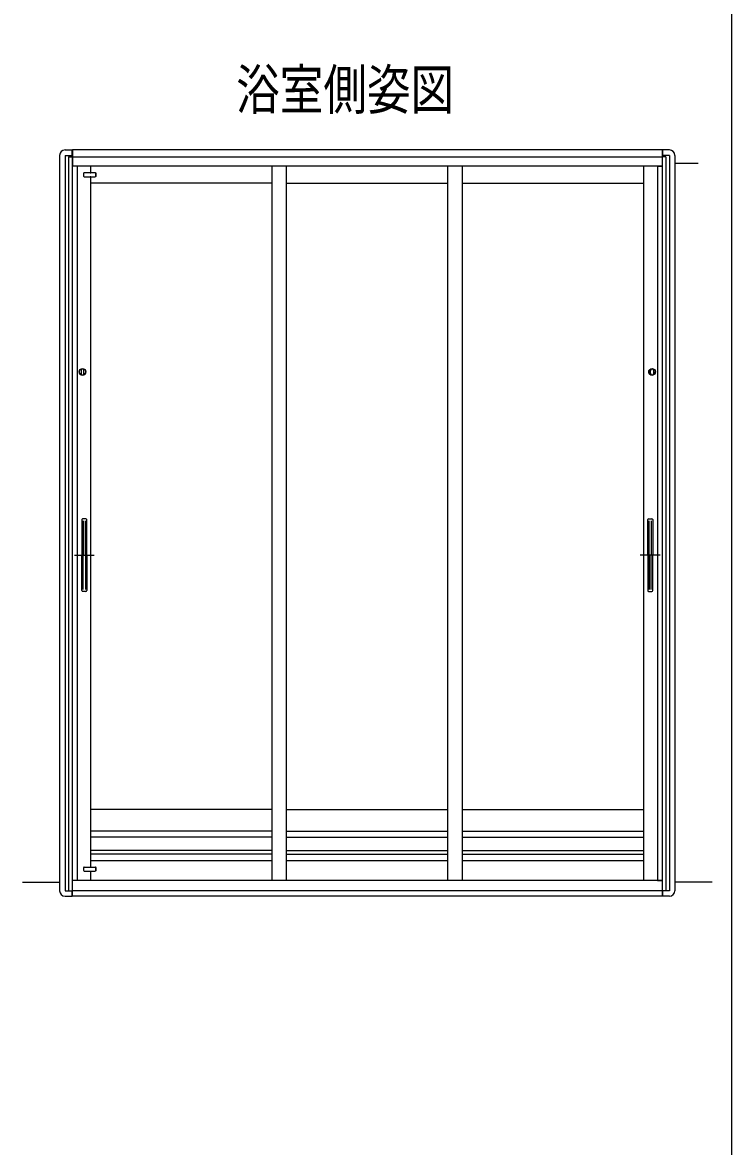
# Model space of a CAD drawing. Units: millimetres, scale not verified. Extents: x -495 to 495, y -800 to 801.
# Drawn here: x 299.8 to 495, y 74.6 to 383.9 of the extents above; entities that cross this region are included whole.
import ezdxf
from ezdxf.enums import TextEntityAlignment as Align

# ---------------------------------------------------------------- set-up
doc = ezdxf.new("R2010")
doc.units = ezdxf.units.MM
doc.header["$LTSCALE"] = 4
for name, color, linetype in [('0-1_USER1', 3, 'Continuous'), ('0-6_YKK_A1', 4, 'Continuous'), ('0-8_YKK_ZWAK', 7, 'Continuous')]:
    doc.layers.add(name, color=color, linetype=linetype)
doc.styles.add('ＭＳ ゴシック', font='')
doc.styles.get('ＭＳ ゴシック').set_extended_font_data('MS Gothic')

msp = doc.modelspace()

# ---------------------------------------------------------------- linework, layer by layer
at = {"layer": '0-6_YKK_A1'}
for p, q in [((310.017, 347.379), (310.017, 145.029)), ((311.517, 348.879), (313.517, 348.879)), ((311.517, 347.379), (311.517, 145.029)), ((311.517, 347.379), (313.517, 347.379)), ((312.517, 346.979), (312.517, 145.029)), ((312.517, 346.979), (313.517, 346.979)), ((313.407, 348.879), (313.407, 346.979)), ((313.517, 348.879), (313.517, 143.529)), ((475.867, 348.879), (313.567, 348.879)), ((313.567, 348.879), (313.567, 344.379)), ((475.867, 346.879), (313.567, 346.879)), ((475.867, 348.879), (475.867, 344.379)), ((475.917, 348.879), (475.917, 143.529)), ((477.917, 348.879), (475.917, 348.879)), ((477.917, 347.379), (475.917, 347.379)), ((476.917, 346.979), (475.917, 346.979)), ((476.027, 348.879), (476.027, 346.979)), ((476.917, 346.979), (476.917, 145.029)), ((477.917, 347.379), (477.917, 145.029)), ((479.417, 347.379), (479.417, 145.029)), ((313.567, 345.679), (313.517, 345.679)), ((314.817, 344.379), (313.517, 344.379)), ((475.867, 344.379), (313.567, 344.379)), ((314.817, 344.379), (314.817, 147.829)), ((318.617, 342.599), (318.617, 344.379)), ((368.517, 147.829), (368.517, 344.379)), ((372.517, 147.829), (372.517, 344.379)), ((416.917, 147.829), (416.917, 344.379)), ((420.917, 147.829), (420.917, 344.379)), ((470.817, 147.829), (470.817, 344.379)), ((474.617, 344.379), (474.617, 147.829)), ((474.617, 344.379), (475.917, 344.379)), ((475.867, 345.679), (475.917, 345.679)), ((479.417, 345.229), (485.86, 345.229)), ((316.617, 342.399), (316.617, 341.699)), ((318.472, 342.599), (316.817, 342.599)), ((316.817, 341.499), (318.472, 341.499)), ((318.472, 342.599), (318.643, 342.599)), ((318.643, 341.499), (318.472, 341.499)), ((318.617, 151.529), (318.617, 341.499)), ((319.817, 342.599), (318.643, 342.599)), ((318.643, 341.499), (319.817, 341.499)), ((320.017, 342.449), (320.009, 342.449)), ((320.009, 341.649), (320.017, 341.649)), ((320.013, 341.676), (320.012, 341.676)), ((320.014, 342.399), (320.014, 341.699)), ((320.017, 342.499), (320.017, 342.449)), ((320.017, 341.649), (320.017, 342.449)), ((320.017, 341.649), (320.017, 341.599)), ((320.117, 341.699), (320.117, 342.399)), ((368.517, 339.729), (318.617, 339.729)), ((372.517, 339.729), (416.917, 339.729)), ((420.917, 339.729), (470.817, 339.729)), ((315.917, 288.279), (315.917, 287.279)), ((316.717, 287.279), (316.717, 288.279)), ((472.717, 287.279), (472.717, 288.279)), ((473.517, 288.279), (473.517, 287.279)), ((316.117, 247.129), (316.117, 237.379)), ((317.267, 247.379), (316.367, 247.379)), ((316.517, 246.812), (316.517, 237.379)), ((317.117, 237.379), (317.117, 246.812)), ((317.517, 237.379), (317.517, 247.129)), ((471.917, 237.379), (471.917, 247.129)), ((472.167, 247.379), (473.067, 247.379)), ((472.317, 237.379), (472.317, 246.812)), ((472.917, 246.812), (472.917, 237.379)), ((473.317, 247.129), (473.317, 237.379)), ((314.089, 237.379), (319.575, 237.379)), ((316.117, 227.629), (316.117, 237.379)), ((316.517, 227.946), (316.517, 237.379)), ((317.117, 237.379), (317.117, 227.946)), ((317.517, 237.379), (317.517, 227.629)), ((475.345, 237.379), (469.859, 237.379)), ((471.917, 237.379), (471.917, 227.629)), ((472.317, 237.379), (472.317, 227.946)), ((472.917, 227.946), (472.917, 237.379)), ((473.317, 227.629), (473.317, 237.379)), ((317.267, 227.379), (316.367, 227.379)), ((472.167, 227.379), (473.067, 227.379)), ((368.517, 167.379), (318.617, 167.379)), ((372.517, 167.379), (416.917, 167.379)), ((420.917, 167.379), (470.817, 167.379)), ((368.517, 161.43), (318.617, 161.43)), ((372.517, 161.43), (416.917, 161.43)), ((420.917, 161.43), (470.817, 161.43)), ((368.517, 159.729), (318.617, 159.729)), ((372.517, 159.729), (416.917, 159.729)), ((420.917, 159.729), (470.817, 159.729)), ((368.517, 156.079), (318.617, 156.079)), ((368.517, 155.079), (318.617, 155.079)), ((372.517, 156.079), (416.917, 156.079)), ((372.517, 155.079), (416.917, 155.079)), ((420.917, 156.079), (470.817, 156.079)), ((420.917, 155.079), (470.817, 155.079)), ((318.617, 153.379), (368.517, 153.379)), ((372.517, 153.379), (416.917, 153.379)), ((420.917, 153.379), (470.817, 153.379)), ((316.591, 151.329), (316.591, 150.629)), ((316.791, 151.529), (319.791, 151.529)), ((316.791, 150.429), (319.791, 150.429)), ((318.617, 147.829), (318.617, 150.429)), ((319.991, 151.379), (319.983, 151.379)), ((319.983, 150.579), (319.991, 150.579)), ((319.987, 150.606), (319.987, 150.606)), ((319.989, 151.329), (319.989, 150.629)), ((319.991, 151.429), (319.991, 151.379)), ((319.991, 150.579), (319.991, 151.379)), ((319.991, 150.579), (319.991, 150.529)), ((320.091, 150.629), (320.091, 151.329)), ((299.802, 147.379), (310.017, 147.379)), ((314.817, 147.829), (313.517, 147.829)), ((313.567, 147.179), (313.517, 147.179)), ((475.867, 147.829), (313.567, 147.829)), ((313.567, 143.529), (313.567, 147.829)), ((474.617, 147.829), (475.917, 147.829)), ((475.867, 147.829), (475.867, 143.529)), ((475.867, 147.179), (475.917, 147.179)), ((489.632, 147.379), (479.417, 147.379)), ((311.517, 145.029), (312.517, 145.029)), ((311.517, 143.529), (313.517, 143.529)), ((312.517, 145.029), (313.517, 145.029)), ((313.407, 145.029), (313.407, 143.529)), ((475.867, 145.029), (313.567, 145.029)), ((475.867, 143.529), (313.567, 143.529)), ((476.917, 145.029), (475.917, 145.029)), ((477.917, 143.529), (475.917, 143.529)), ((476.027, 145.029), (476.027, 143.529)), ((477.917, 145.029), (476.917, 145.029))]:
    msp.add_line(p, q, dxfattribs=at)
for centre, radius in [((316.317, 287.779), 0.91), ((316.317, 287.779), 0.9), ((473.117, 287.779), 0.91), ((473.117, 287.779), 0.9)]:
    msp.add_circle(centre, radius, dxfattribs=at)
for centre, radius, start, end in [((311.517, 347.379), 1.5, 90, 180), ((477.917, 347.379), 1.5, 0, 90), ((316.817, 342.399), 0.2, 90, 180), ((316.817, 341.699), 0.2, 180, 270), ((319.817, 342.399), 0.2, 25.0433, 90), ((319.817, 341.699), 0.2, 270, 334.9567), ((319.817, 341.699), 0.2, 331.92751, 334.9567), ((319.799, 342.404), 0.215, 5.16678, 21.95919), ((319.807, 342.407), 0.206, 4.34604, 21.90138), ((319.831, 341.688), 0.182, 336.26833, 356.03962), ((319.817, 342.399), 0.197, 0, 6.86457), ((319.817, 341.699), 0.197, 353.13543, 0), ((320.017, 342.399), 0.1, 0, 90), ((320.017, 341.699), 0.1, 270, 0), ((316.317, 287.779), 0.9, 180, 0), ((316.317, 288.279), 0.4, 0, 180), ((473.117, 287.779), 0.9, 180, 0), ((473.117, 288.279), 0.4, 0, 180), ((316.317, 287.279), 0.4, 180, 0), ((473.117, 287.279), 0.4, 180, 0), ((316.367, 247.129), 0.25, 90, 180), ((317.267, 247.129), 0.25, 0, 90), ((472.167, 247.129), 0.25, 90, 180), ((473.067, 247.129), 0.25, 0, 90), ((316.367, 227.629), 0.25, 180, 270), ((317.267, 227.629), 0.25, 270, 0), ((472.167, 227.629), 0.25, 180, 270), ((473.067, 227.629), 0.25, 270, 0), ((316.791, 151.329), 0.2, 90, 180), ((316.791, 150.629), 0.2, 180, 270), ((319.791, 151.329), 0.2, 25.0433, 90), ((319.791, 150.629), 0.2, 270, 334.9567), ((319.791, 150.629), 0.2, 331.92751, 334.9567), ((319.773, 150.951), 0.215, 5.16678, 21.95919), ((319.805, 150.618), 0.182, 336.26833, 356.03962), ((319.782, 150.955), 0.206, 4.34604, 21.90138), ((319.791, 151.329), 0.197, 0, 6.86457), ((319.791, 150.629), 0.197, 353.13543, 0), ((319.991, 151.329), 0.1, 0, 90), ((319.991, 150.629), 0.1, 270, 0), ((311.517, 145.029), 1.5, 180, 270), ((477.917, 145.029), 1.5, 270, 0)]:
    msp.add_arc(centre, radius, start, end, dxfattribs=at)
at = {"layer": '0-8_YKK_ZWAK'}
msp.add_line((495, 760.1), (495, -799.9), dxfattribs=at)

# ---------------------------------------------------------------- texts
at = {"layer": '0-1_USER1', "style": 'ＭＳ ゴシック', "width": 0.8}
msp.add_text('浴室側姿図', height=11, dxfattribs=at).set_placement((358.632, 356.707), align=Align.BOTTOM_LEFT)

doc.saveas('drawing.dxf')
